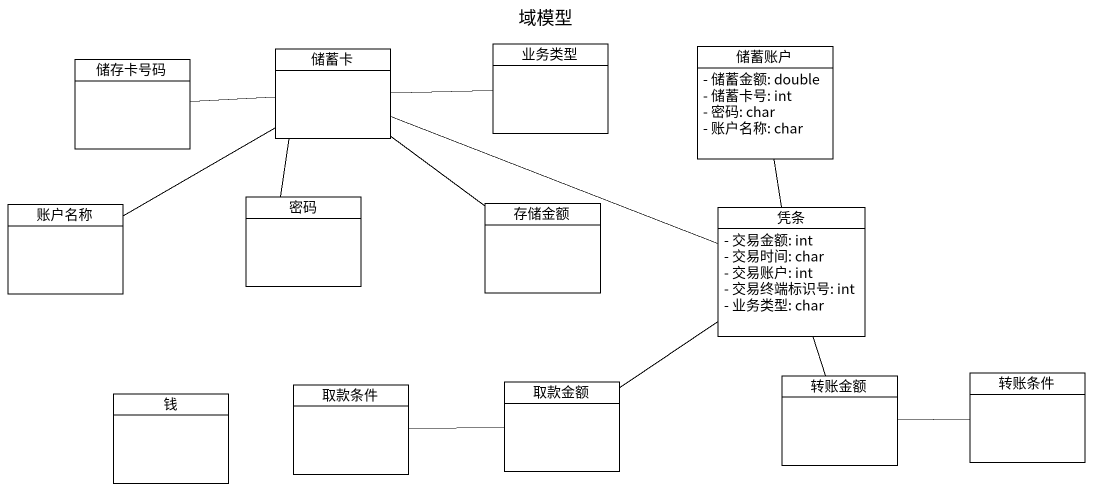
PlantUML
@startuml
title 域模型
hide circle
hide empty members
skinparam classAttributeIconSize 0
class 储存卡号码
class 储蓄卡
class 业务类型
class 储蓄账户 {
  - 储蓄金额: double
  - 储蓄卡号: int
  - 密码: char
  - 账户名称: char
}
class 账户名称
class 密码
class 存储金额
class 凭条 {
  - 交易金额: int
  - 交易时间: char
  - 交易账户: int
  - 交易终端标识号: int
  - 业务类型: char
}
class 钱
class 取款条件
class 取款金额
class 转账金额
class 转账条件
储存卡号码 -right- 储蓄卡
储蓄卡 -right- 业务类型
储蓄卡 -- 密码
储蓄卡 -- 存储金额
储蓄卡 -right- 凭条
储蓄账户 -- 凭条
账户名称 -right- 储蓄卡
凭条 -- 取款金额
凭条 -- 转账金额
取款金额 -left- 取款条件
转账金额 -right- 转账条件
@enduml
